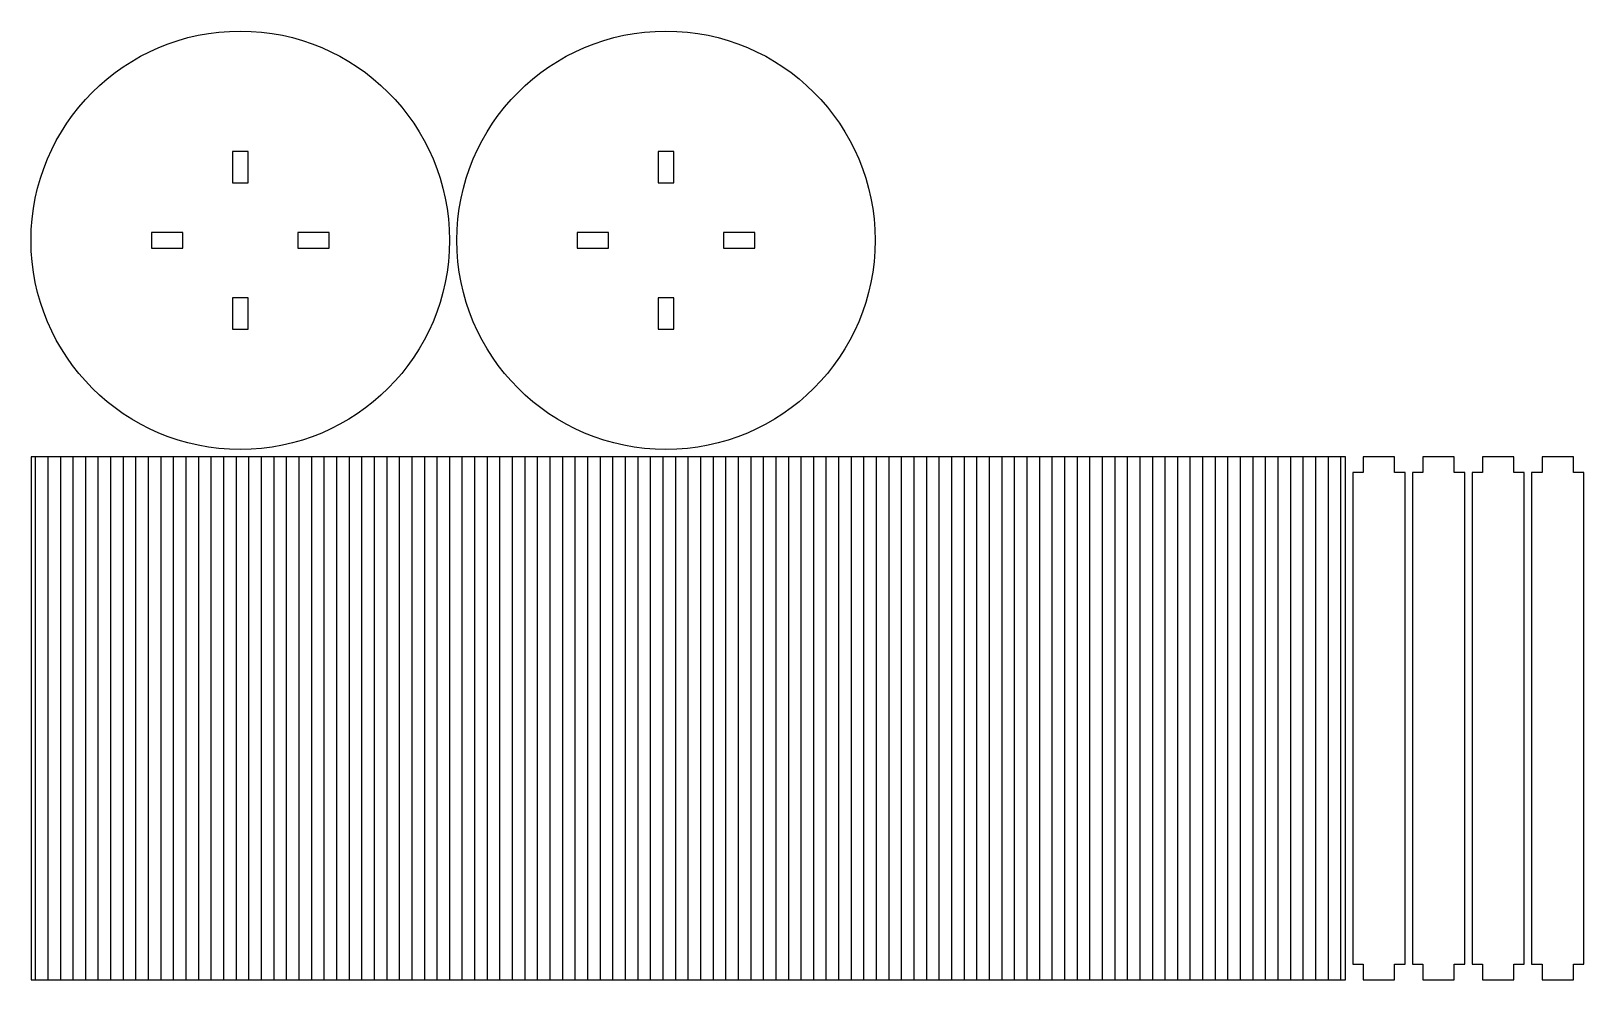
# Model space of a CAD drawing. Header units: millimetres. Extents: x 10 to 1495, y 10 to 917.
import ezdxf

# ---------------------------------------------------------------- set-up
doc = ezdxf.new("R2010")
doc.units = ezdxf.units.MM
for name, color, linetype in [('ENCAIXE', 3, 'CONTINUOUS'), ('PERIMETRO', 7, 'CONTINUOUS'), ('RANHURAS', 1, 'CONTINUOUS')]:
    doc.layers.add(name, color=color, linetype=linetype)

msp = doc.modelspace()

# ---------------------------------------------------------------- linework, layer by layer
at = {"layer": 'ENCAIXE'}
for p, q in [((217.5, 802), (202.5, 802)), ((202.5, 802), (202.5, 772)), ((217.5, 772), (217.5, 802)), ((624.5, 802), (609.5, 802)), ((609.5, 802), (609.5, 772)), ((624.5, 772), (624.5, 802)), ((202.5, 772), (217.5, 772)), ((609.5, 772), (624.5, 772)), ((155, 724.5), (125, 724.5)), ((125, 724.5), (125, 709.5)), ((155, 709.5), (155, 724.5)), ((295, 724.5), (265, 724.5)), ((265, 724.5), (265, 709.5)), ((295, 709.5), (295, 724.5)), ((562, 724.5), (532, 724.5)), ((532, 724.5), (532, 709.5)), ((562, 709.5), (562, 724.5)), ((702, 724.5), (672, 724.5)), ((672, 724.5), (672, 709.5)), ((702, 709.5), (702, 724.5)), ((125, 709.5), (155, 709.5)), ((265, 709.5), (295, 709.5)), ((532, 709.5), (562, 709.5)), ((672, 709.5), (702, 709.5)), ((217.5, 662), (202.5, 662)), ((202.5, 662), (202.5, 632)), ((217.5, 632), (217.5, 662)), ((624.5, 662), (609.5, 662)), ((609.5, 662), (609.5, 632)), ((624.5, 632), (624.5, 662)), ((202.5, 632), (217.5, 632)), ((609.5, 632), (624.5, 632))]:
    msp.add_line(p, q, dxfattribs=at)
at = {"layer": 'PERIMETRO'}
for p, q in [((1266.6371, 510), (10, 510)), ((10, 510), (10, 10)), ((1266.6371, 10), (1266.6371, 510)), ((1313.6371, 510), (1283.6371, 510)), ((1283.6371, 510), (1283.6371, 495)), ((1313.6371, 495), (1313.6371, 510)), ((1370.6371, 510), (1340.6371, 510)), ((1340.6371, 510), (1340.6371, 495)), ((1370.6371, 495), (1370.6371, 510)), ((1427.6371, 510), (1397.6371, 510)), ((1397.6371, 510), (1397.6371, 495)), ((1427.6371, 495), (1427.6371, 510)), ((1484.6371, 510), (1454.6371, 510)), ((1454.6371, 510), (1454.6371, 495)), ((1484.6371, 495), (1484.6371, 510)), ((1283.6371, 495), (1273.6371, 495)), ((1273.6371, 495), (1273.6371, 25)), ((1323.6371, 495), (1313.6371, 495)), ((1323.6371, 25), (1323.6371, 495)), ((1340.6371, 495), (1330.6371, 495)), ((1330.6371, 495), (1330.6371, 25)), ((1380.6371, 495), (1370.6371, 495)), ((1380.6371, 25), (1380.6371, 495)), ((1397.6371, 495), (1387.6371, 495)), ((1387.6371, 495), (1387.6371, 25)), ((1437.6371, 495), (1427.6371, 495)), ((1437.6371, 25), (1437.6371, 495)), ((1454.6371, 495), (1444.6371, 495)), ((1444.6371, 495), (1444.6371, 25)), ((1494.6371, 495), (1484.6371, 495)), ((1494.6371, 25), (1494.6371, 495)), ((1273.6371, 25), (1283.6371, 25)), ((1283.6371, 25), (1283.6371, 10)), ((1313.6371, 10), (1313.6371, 25)), ((1313.6371, 25), (1323.6371, 25)), ((1330.6371, 25), (1340.6371, 25)), ((1340.6371, 25), (1340.6371, 10)), ((1370.6371, 10), (1370.6371, 25)), ((1370.6371, 25), (1380.6371, 25)), ((1387.6371, 25), (1397.6371, 25)), ((1397.6371, 25), (1397.6371, 10)), ((1427.6371, 10), (1427.6371, 25)), ((1427.6371, 25), (1437.6371, 25)), ((1444.6371, 25), (1454.6371, 25)), ((1454.6371, 25), (1454.6371, 10)), ((1484.6371, 10), (1484.6371, 25)), ((1484.6371, 25), (1494.6371, 25)), ((10, 10), (1266.6371, 10)), ((1283.6371, 10), (1313.6371, 10)), ((1340.6371, 10), (1370.6371, 10)), ((1397.6371, 10), (1427.6371, 10)), ((1454.6371, 10), (1484.6371, 10))]:
    msp.add_line(p, q, dxfattribs=at)
for centre in [(210, 717), (617, 717)]:
    msp.add_circle(centre, 200, dxfattribs=at)
at = {"layer": 'RANHURAS'}
for p, q in [((14.3185, 10), (14.3185, 510)), ((26.3185, 10), (26.3185, 510)), ((38.3185, 10), (38.3185, 510)), ((50.3185, 10), (50.3185, 510)), ((62.3185, 10), (62.3185, 510)), ((74.3185, 10), (74.3185, 510)), ((86.3185, 10), (86.3185, 510)), ((98.3185, 10), (98.3185, 510)), ((110.3185, 10), (110.3185, 510)), ((122.3185, 10), (122.3185, 510)), ((134.3185, 10), (134.3185, 510)), ((146.3185, 10), (146.3185, 510)), ((158.3185, 10), (158.3185, 510)), ((170.3185, 10), (170.3185, 510)), ((182.3185, 10), (182.3185, 510)), ((194.3185, 10), (194.3185, 510)), ((206.3185, 10), (206.3185, 510)), ((218.3185, 10), (218.3185, 510)), ((230.3185, 10), (230.3185, 510)), ((242.3185, 10), (242.3185, 510)), ((254.3185, 10), (254.3185, 510)), ((266.3185, 10), (266.3185, 510)), ((278.3185, 10), (278.3185, 510)), ((290.3185, 10), (290.3185, 510)), ((302.3185, 10), (302.3185, 510)), ((314.3185, 10), (314.3185, 510)), ((326.3185, 10), (326.3185, 510)), ((338.3185, 10), (338.3185, 510)), ((350.3185, 10), (350.3185, 510)), ((362.3185, 10), (362.3185, 510)), ((374.3185, 10), (374.3185, 510)), ((386.3185, 10), (386.3185, 510)), ((398.3185, 10), (398.3185, 510)), ((410.3185, 10), (410.3185, 510)), ((422.3185, 10), (422.3185, 510)), ((434.3185, 10), (434.3185, 510)), ((446.3185, 10), (446.3185, 510)), ((458.3185, 10), (458.3185, 510)), ((470.3185, 10), (470.3185, 510)), ((482.3185, 10), (482.3185, 510)), ((494.3185, 10), (494.3185, 510)), ((506.3185, 10), (506.3185, 510)), ((518.3185, 10), (518.3185, 510)), ((530.3185, 10), (530.3185, 510)), ((542.3185, 10), (542.3185, 510)), ((554.3185, 10), (554.3185, 510)), ((566.3185, 10), (566.3185, 510)), ((578.3185, 10), (578.3185, 510)), ((590.3185, 10), (590.3185, 510)), ((602.3185, 10), (602.3185, 510)), ((614.3185, 10), (614.3185, 510)), ((626.3185, 10), (626.3185, 510)), ((638.3185, 10), (638.3185, 510)), ((650.3185, 10), (650.3185, 510)), ((662.3185, 10), (662.3185, 510)), ((674.3185, 10), (674.3185, 510)), ((686.3185, 10), (686.3185, 510)), ((698.3185, 10), (698.3185, 510)), ((710.3185, 10), (710.3185, 510)), ((722.3185, 10), (722.3185, 510)), ((734.3185, 10), (734.3185, 510)), ((746.3185, 10), (746.3185, 510)), ((758.3185, 10), (758.3185, 510)), ((770.3185, 10), (770.3185, 510)), ((782.3185, 10), (782.3185, 510)), ((794.3185, 10), (794.3185, 510)), ((806.3185, 10), (806.3185, 510)), ((818.3185, 10), (818.3185, 510)), ((830.3185, 10), (830.3185, 510)), ((842.3185, 10), (842.3185, 510)), ((854.3185, 10), (854.3185, 510)), ((866.3185, 10), (866.3185, 510)), ((878.3185, 10), (878.3185, 510)), ((890.3185, 10), (890.3185, 510)), ((902.3185, 10), (902.3185, 510)), ((914.3185, 10), (914.3185, 510)), ((926.3185, 10), (926.3185, 510)), ((938.3185, 10), (938.3185, 510)), ((950.3185, 10), (950.3185, 510)), ((962.3185, 10), (962.3185, 510)), ((974.3185, 10), (974.3185, 510)), ((986.3185, 10), (986.3185, 510)), ((998.3185, 10), (998.3185, 510)), ((1010.3185, 10), (1010.3185, 510)), ((1022.3185, 10), (1022.3185, 510)), ((1034.3185, 10), (1034.3185, 510)), ((1046.3185, 10), (1046.3185, 510)), ((1058.3185, 10), (1058.3185, 510)), ((1070.3185, 10), (1070.3185, 510)), ((1082.3185, 10), (1082.3185, 510)), ((1094.3185, 10), (1094.3185, 510)), ((1106.3185, 10), (1106.3185, 510)), ((1118.3185, 10), (1118.3185, 510)), ((1130.3185, 10), (1130.3185, 510)), ((1142.3185, 10), (1142.3185, 510)), ((1154.3185, 10), (1154.3185, 510)), ((1166.3185, 10), (1166.3185, 510)), ((1178.3185, 10), (1178.3185, 510)), ((1190.3185, 10), (1190.3185, 510)), ((1202.3185, 10), (1202.3185, 510)), ((1214.3185, 10), (1214.3185, 510)), ((1226.3185, 10), (1226.3185, 510)), ((1238.3185, 10), (1238.3185, 510)), ((1250.3185, 10), (1250.3185, 510)), ((1262.3185, 10), (1262.3185, 510))]:
    msp.add_line(p, q, dxfattribs=at)

doc.saveas('drawing.dxf')
